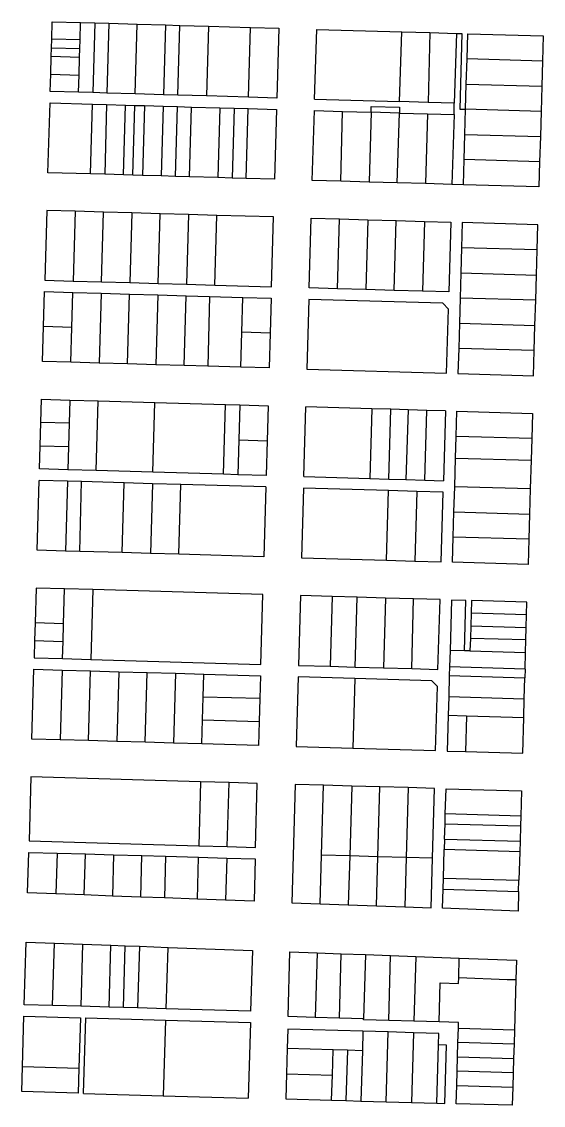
# Model space of a CAD drawing. Header units: inches. Extents: x 486468 to 494399, y 5455955 to 5460553.
# Drawn here: x 492376 to 492653, y 5456598 to 5457175 of the extents above; entities that cross this region are included whole.
import ezdxf

# ---------------------------------------------------------------- set-up
doc = ezdxf.new("R2010")
doc.units = ezdxf.units.IN
doc.header["$MEASUREMENT"] = 0
doc.layers.add('ParcelLines', color=10, linetype='Continuous')

msp = doc.modelspace()

# ---------------------------------------------------------------- linework, layer by layer
at = {"layer": 'ParcelLines', "color": 1}
for p, q in [((492391.542, 5457166.095), (492391.802, 5457175.395)), ((492391.802, 5457175.395), (492406.902, 5457174.956)), ((492406.902, 5457174.956), (492414.452, 5457174.736)), ((492414.452, 5457174.736), (492413.352, 5457137.596)), ((492414.452, 5457174.736), (492422.001, 5457174.516)), ((492422.001, 5457174.516), (492437.051, 5457174.086)), ((492437.051, 5457174.086), (492452.151, 5457173.647)), ((492452.151, 5457173.647), (492451.103, 5457136.497)), ((492452.151, 5457173.647), (492459.701, 5457173.427)), ((492459.701, 5457173.427), (492475.001, 5457172.987)), ((492475.001, 5457172.987), (492497.402, 5457172.338)), ((492497.402, 5457172.338), (492512.452, 5457171.898)), ((492512.452, 5457171.898), (492511.402, 5457134.749)), ((492531.503, 5457134.149), (492532.602, 5457171.299)), ((492532.602, 5457171.299), (492577.852, 5457169.99)), ((492577.852, 5457169.99), (492592.903, 5457169.551)), ((492592.903, 5457169.551), (492591.853, 5457132.4)), ((492592.903, 5457169.551), (492606.952, 5457169.141)), ((492606.952, 5457169.141), (492605.853, 5457132.002)), ((492606.952, 5457169.141), (492609.952, 5457169.051)), ((492609.952, 5457169.051), (492608.803, 5457128.852)), ((492612.623, 5457155.601), (492613.002, 5457169.001)), ((492613.002, 5457169.001), (492653.252, 5457167.803)), ((492391.412, 5457161.494), (492391.542, 5457166.095)), ((492406.512, 5457161.046), (492406.642, 5457165.696)), ((492653.252, 5457167.803), (492652.862, 5457154.403)), ((492391.282, 5457156.845), (492391.412, 5457161.494)), ((492406.382, 5457156.396), (492406.512, 5457161.046)), ((492391.012, 5457147.395), (492391.282, 5457156.845)), ((492406.112, 5457146.946), (492406.382, 5457156.396)), ((492612.233, 5457142.202), (492612.623, 5457155.601)), ((492652.862, 5457154.403), (492612.623, 5457155.601)), ((492652.862, 5457154.403), (492652.473, 5457141.003)), ((492390.752, 5457138.245), (492391.012, 5457147.395)), ((492405.852, 5457137.806), (492406.112, 5457146.946)), ((492611.853, 5457128.802), (492612.233, 5457142.202)), ((492612.233, 5457142.202), (492652.473, 5457141.003)), ((492652.473, 5457141.003), (492652.083, 5457127.602)), ((492405.852, 5457137.806), (492390.752, 5457138.245)), ((492413.352, 5457137.596), (492405.852, 5457137.806)), ((492420.902, 5457137.376), (492413.352, 5457137.596)), ((492436.003, 5457136.936), (492420.902, 5457137.376)), ((492451.103, 5457136.497), (492436.003, 5457136.936)), ((492458.603, 5457136.277), (492451.103, 5457136.497)), ((492473.952, 5457135.837), (492458.603, 5457136.277)), ((492496.302, 5457135.188), (492473.952, 5457135.837)), ((492511.402, 5457134.749), (492496.302, 5457135.188)), ((492531.503, 5457134.149), (492576.753, 5457132.84)), ((492389.503, 5457094.995), (492390.602, 5457132.145)), ((492390.602, 5457132.145), (492413.202, 5457131.486)), ((492413.202, 5457131.486), (492420.752, 5457131.276)), ((492420.752, 5457131.276), (492430.803, 5457130.976)), ((492430.803, 5457130.976), (492435.803, 5457130.836)), ((492435.803, 5457130.836), (492440.853, 5457130.686)), ((492440.853, 5457130.686), (492450.903, 5457130.396)), ((492450.903, 5457130.396), (492449.853, 5457093.247)), ((492450.903, 5457130.396), (492458.453, 5457130.177)), ((492458.453, 5457130.177), (492466.003, 5457129.957)), ((492466.003, 5457129.957), (492481.052, 5457129.528)), ((492481.052, 5457129.528), (492488.602, 5457129.308)), ((492488.602, 5457129.308), (492496.152, 5457129.088)), ((492496.152, 5457129.088), (492511.252, 5457128.649)), ((492511.252, 5457128.649), (492510.154, 5457091.498)), ((492561.503, 5457127.2), (492561.603, 5457130.25)), ((492561.603, 5457130.25), (492576.653, 5457129.8)), ((492576.653, 5457129.8), (492576.603, 5457126.75)), ((492591.853, 5457132.4), (492576.753, 5457132.84)), ((492605.853, 5457132.002), (492591.853, 5457132.4)), ((492605.703, 5457125.901), (492605.853, 5457132.002)), ((492608.803, 5457128.852), (492611.853, 5457128.802)), ((492611.474, 5457115.401), (492611.853, 5457128.802)), ((492652.083, 5457127.602), (492611.853, 5457128.802)), ((492530.254, 5457090.899), (492531.353, 5457128.049)), ((492531.353, 5457128.049), (492546.403, 5457127.629)), ((492546.403, 5457127.629), (492561.503, 5457127.2)), ((492576.603, 5457126.75), (492561.503, 5457127.2)), ((492576.603, 5457126.75), (492591.653, 5457126.311)), ((492591.653, 5457126.311), (492605.703, 5457125.901)), ((492605.703, 5457125.901), (492604.604, 5457088.751)), ((492652.083, 5457127.602), (492651.683, 5457114.202)), ((492611.094, 5457102.001), (492611.474, 5457115.401)), ((492611.474, 5457115.401), (492651.683, 5457114.202)), ((492651.683, 5457114.202), (492651.294, 5457100.802)), ((492610.704, 5457088.601), (492611.094, 5457102.001)), ((492651.294, 5457100.802), (492611.094, 5457102.001)), ((492651.294, 5457100.802), (492650.904, 5457087.403)), ((492412.153, 5457094.336), (492389.503, 5457094.995)), ((492419.703, 5457094.116), (492412.153, 5457094.336)), ((492429.753, 5457093.826), (492419.703, 5457094.116)), ((492434.753, 5457093.686), (492429.753, 5457093.826)), ((492439.803, 5457093.537), (492434.753, 5457093.686)), ((492449.853, 5457093.247), (492439.803, 5457093.537)), ((492457.403, 5457093.027), (492449.853, 5457093.247)), ((492464.903, 5457092.808), (492457.403, 5457093.027)), ((492480.004, 5457092.378), (492464.903, 5457092.808)), ((492487.554, 5457092.158), (492480.004, 5457092.378)), ((492495.104, 5457091.938), (492487.554, 5457092.158)), ((492510.154, 5457091.498), (492495.104, 5457091.938)), ((492545.353, 5457090.46), (492530.254, 5457090.899)), ((492560.453, 5457090.02), (492545.353, 5457090.46)), ((492575.504, 5457089.591), (492560.453, 5457090.02)), ((492590.604, 5457089.151), (492575.504, 5457089.591)), ((492604.604, 5457088.751), (492590.604, 5457089.151)), ((492610.704, 5457088.601), (492604.604, 5457088.751)), ((492650.904, 5457087.403), (492610.704, 5457088.601)), ((492388.953, 5457074.895), (492387.905, 5457037.746)), ((492404.053, 5457074.455), (492388.953, 5457074.895)), ((492419.103, 5457074.027), (492404.053, 5457074.455)), ((492434.203, 5457073.587), (492419.103, 5457074.027)), ((492449.254, 5457073.147), (492434.203, 5457073.587)), ((492448.204, 5457035.997), (492449.254, 5457073.147)), ((492464.354, 5457072.707), (492449.254, 5457073.147)), ((492479.454, 5457072.268), (492464.354, 5457072.707)), ((492509.604, 5457071.398), (492479.454, 5457072.268)), ((492508.505, 5457034.249), (492509.604, 5457071.398)), ((492528.655, 5457033.649), (492529.704, 5457070.8)), ((492529.704, 5457070.8), (492544.805, 5457070.36)), ((492544.805, 5457070.36), (492559.855, 5457069.93)), ((492559.855, 5457069.93), (492574.954, 5457069.49)), ((492574.954, 5457069.49), (492590.004, 5457069.061)), ((492590.004, 5457069.061), (492604.054, 5457068.651)), ((492604.054, 5457068.651), (492602.956, 5457031.501)), ((492610.104, 5457068.451), (492609.725, 5457055.052)), ((492650.354, 5457067.303), (492610.104, 5457068.451)), ((492649.965, 5457053.903), (492650.354, 5457067.303)), ((492609.725, 5457055.052), (492609.336, 5457041.652)), ((492649.575, 5457040.502), (492649.965, 5457053.903)), ((492387.905, 5457037.746), (492402.955, 5457037.306)), ((492402.955, 5457037.306), (492418.055, 5457036.866)), ((492418.055, 5457036.866), (492433.104, 5457036.436)), ((492433.104, 5457036.436), (492448.204, 5457035.997)), ((492448.204, 5457035.997), (492463.304, 5457035.557)), ((492609.336, 5457041.652), (492608.956, 5457028.251)), ((492649.185, 5457027.102), (492649.575, 5457040.502)), ((492387.175, 5457013.045), (492387.705, 5457031.646)), ((492387.705, 5457031.646), (492402.805, 5457031.206)), ((492402.805, 5457031.206), (492417.855, 5457030.776)), ((492417.855, 5457030.776), (492432.955, 5457030.336)), ((492432.955, 5457030.336), (492448.054, 5457029.897)), ((492463.304, 5457035.557), (492478.355, 5457035.118)), ((492478.355, 5457035.118), (492508.505, 5457034.249)), ((492543.705, 5457033.209), (492528.655, 5457033.649)), ((492558.805, 5457032.77), (492543.705, 5457033.209)), ((492573.856, 5457032.341), (492558.805, 5457032.77)), ((492588.956, 5457031.911), (492573.856, 5457032.341)), ((492602.956, 5457031.501), (492588.956, 5457031.911)), ((492448.054, 5457029.897), (492446.956, 5456992.747)), ((492448.054, 5457029.897), (492463.105, 5457029.458)), ((492463.105, 5457029.458), (492475.605, 5457029.098)), ((492475.605, 5457029.098), (492474.556, 5456991.948)), ((492475.605, 5457029.098), (492493.255, 5457028.588)), ((492492.725, 5457009.998), (492493.255, 5457028.588)), ((492493.255, 5457028.588), (492508.355, 5457028.149)), ((492508.355, 5457028.149), (492507.825, 5457009.548)), ((492528.455, 5457027.549), (492527.406, 5456990.4)), ((492599.756, 5457025.501), (492528.455, 5457027.549)), ((492602.706, 5457022.351), (492599.756, 5457025.501)), ((492608.956, 5457028.251), (492608.576, 5457014.851)), ((492649.185, 5457027.102), (492608.956, 5457028.251)), ((492648.786, 5457013.703), (492649.185, 5457027.102)), ((492601.707, 5456988.252), (492602.706, 5457022.351)), ((492386.655, 5456994.495), (492387.175, 5457013.045)), ((492608.576, 5457014.851), (492608.197, 5457001.451)), ((492648.397, 5457000.303), (492648.786, 5457013.703)), ((492401.756, 5456994.056), (492402.285, 5457012.646)), ((492507.825, 5457009.548), (492507.306, 5456990.999)), ((492608.197, 5457001.451), (492607.807, 5456988.052)), ((492648.007, 5456986.903), (492648.397, 5457000.303)), ((492401.756, 5456994.056), (492386.655, 5456994.495)), ((492416.806, 5456993.626), (492401.756, 5456994.056)), ((492431.906, 5456993.187), (492416.806, 5456993.626)), ((492446.956, 5456992.747), (492431.906, 5456993.187)), ((492462.056, 5456992.308), (492446.956, 5456992.747)), ((492474.556, 5456991.948), (492462.056, 5456992.308)), ((492492.206, 5456991.438), (492474.556, 5456991.948)), ((492507.306, 5456990.999), (492492.206, 5456991.438)), ((492527.406, 5456990.4), (492601.707, 5456988.252)), ((492607.807, 5456988.052), (492648.007, 5456986.903)), ((492385.736, 5456961.995), (492386.106, 5456974.395)), ((492386.106, 5456974.395), (492401.156, 5456973.955)), ((492401.156, 5456973.955), (492416.256, 5456973.517)), ((492416.256, 5456973.517), (492446.407, 5456972.647)), ((492445.357, 5456935.497), (492446.407, 5456972.647)), ((492446.407, 5456972.647), (492484.107, 5456971.559)), ((492484.107, 5456971.559), (492491.657, 5456971.339)), ((492491.657, 5456971.339), (492506.707, 5456970.899)), ((492506.707, 5456970.899), (492506.177, 5456952.299)), ((492525.758, 5456933.15), (492526.806, 5456970.299)), ((492562.007, 5456969.28), (492526.806, 5456970.299)), ((492572.057, 5456968.991), (492562.007, 5456969.28)), ((492581.207, 5456968.731), (492572.057, 5456968.991)), ((492591.157, 5456968.441), (492581.207, 5456968.731)), ((492601.157, 5456968.152), (492591.157, 5456968.441)), ((492601.157, 5456968.152), (492600.058, 5456931.001)), ((492606.867, 5456954.552), (492607.257, 5456967.952)), ((492607.257, 5456967.952), (492647.457, 5456966.802)), ((492647.457, 5456966.802), (492647.077, 5456953.402)), ((492385.376, 5456949.595), (492385.736, 5456961.995)), ((492400.806, 5456961.546), (492385.736, 5456961.995)), ((492400.806, 5456961.546), (492400.457, 5456949.196)), ((492385.008, 5456937.246), (492385.376, 5456949.595)), ((492385.376, 5456949.595), (492400.457, 5456949.196)), ((492491.107, 5456952.749), (492490.558, 5456934.188)), ((492506.177, 5456952.299), (492505.658, 5456933.749)), ((492606.528, 5456943.001), (492606.867, 5456954.552)), ((492647.077, 5456953.402), (492646.748, 5456941.853)), ((492400.457, 5456949.196), (492400.107, 5456936.806)), ((492606.078, 5456927.751), (492606.528, 5456943.001)), ((492606.528, 5456943.001), (492646.748, 5456941.853)), ((492646.748, 5456941.853), (492646.308, 5456926.603)), ((492400.107, 5456936.806), (492385.008, 5456937.246)), ((492415.157, 5456936.376), (492400.107, 5456936.806)), ((492445.357, 5456935.497), (492415.157, 5456936.376)), ((492483.008, 5456934.408), (492445.357, 5456935.497)), ((492490.558, 5456934.188), (492483.008, 5456934.408)), ((492505.658, 5456933.749), (492490.558, 5456934.188)), ((492525.758, 5456933.15), (492560.907, 5456932.131)), ((492560.907, 5456932.131), (492570.958, 5456931.841)), ((492383.758, 5456893.995), (492384.858, 5456931.146)), ((492399.907, 5456930.706), (492384.858, 5456931.146)), ((492407.457, 5456930.486), (492399.907, 5456930.706)), ((492430.057, 5456929.836), (492407.457, 5456930.486)), ((492445.157, 5456929.397), (492430.057, 5456929.836)), ((492445.157, 5456929.397), (492444.108, 5456892.247)), ((492460.257, 5456928.958), (492445.157, 5456929.397)), ((492505.458, 5456927.649), (492460.257, 5456928.958)), ((492505.458, 5456927.649), (492504.409, 5456890.499)), ((492525.558, 5456927.05), (492524.509, 5456889.899)), ((492570.808, 5456925.741), (492525.558, 5456927.05)), ((492570.958, 5456931.841), (492580.108, 5456931.581)), ((492580.108, 5456931.581), (492590.108, 5456931.291)), ((492590.108, 5456931.291), (492600.058, 5456931.001)), ((492605.688, 5456914.352), (492606.078, 5456927.751)), ((492646.308, 5456926.603), (492606.078, 5456927.751)), ((492646.308, 5456926.603), (492645.918, 5456913.203)), ((492585.858, 5456925.311), (492570.808, 5456925.741)), ((492599.908, 5456924.901), (492585.858, 5456925.311)), ((492598.81, 5456887.752), (492599.908, 5456924.901)), ((492605.298, 5456900.952), (492605.688, 5456914.352)), ((492645.918, 5456913.203), (492645.539, 5456899.803)), ((492604.91, 5456887.552), (492605.298, 5456900.952)), ((492645.539, 5456899.803), (492645.159, 5456886.402)), ((492398.859, 5456893.556), (492383.758, 5456893.995)), ((492406.409, 5456893.336), (492398.859, 5456893.556)), ((492429.009, 5456892.687), (492406.409, 5456893.336)), ((492444.108, 5456892.247), (492429.009, 5456892.687)), ((492459.158, 5456891.807), (492444.108, 5456892.247)), ((492504.409, 5456890.499), (492459.158, 5456891.807)), ((492524.509, 5456889.899), (492569.759, 5456888.591)), ((492569.759, 5456888.591), (492584.81, 5456888.161)), ((492584.81, 5456888.161), (492598.81, 5456887.752)), ((492645.159, 5456886.402), (492604.91, 5456887.552)), ((492383.209, 5456873.845), (492382.689, 5456855.295)), ((492398.309, 5456873.405), (492383.209, 5456873.845)), ((492397.789, 5456854.846), (492398.309, 5456873.405)), ((492413.359, 5456872.977), (492398.309, 5456873.405)), ((492503.859, 5456870.349), (492413.359, 5456872.977)), ((492502.761, 5456833.2), (492503.859, 5456870.349)), ((492523.959, 5456869.799), (492522.91, 5456832.65)), ((492540.859, 5456869.31), (492523.959, 5456869.799)), ((492554.11, 5456868.931), (492540.859, 5456869.31)), ((492569.16, 5456868.491), (492554.11, 5456868.931)), ((492584.21, 5456868.061), (492569.16, 5456868.491)), ((492598.26, 5456867.651), (492584.21, 5456868.061)), ((492597.161, 5456830.502), (492598.26, 5456867.651)), ((492604.36, 5456867.451), (492603.581, 5456840.652)), ((492611.96, 5456867.252), (492604.36, 5456867.451)), ((492611.211, 5456840.452), (492611.96, 5456867.252)), ((492615.01, 5456867.152), (492614.81, 5456860.453)), ((492644.559, 5456866.303), (492615.01, 5456867.152)), ((492644.36, 5456859.603), (492644.559, 5456866.303)), ((492614.81, 5456860.453), (492614.61, 5456853.752)), ((492644.36, 5456859.603), (492614.81, 5456860.453)), ((492644.17, 5456852.903), (492644.36, 5456859.603)), ((492382.689, 5456855.295), (492382.419, 5456845.845)), ((492397.52, 5456845.396), (492397.789, 5456854.846)), ((492614.61, 5456853.752), (492614.411, 5456847.052)), ((492643.981, 5456846.203), (492644.17, 5456852.903)), ((492382.419, 5456845.845), (492382.16, 5456836.695)), ((492614.411, 5456847.052), (492614.211, 5456840.352)), ((492643.791, 5456839.503), (492643.981, 5456846.203)), ((492603.581, 5456840.652), (492603.321, 5456831.802)), ((492611.211, 5456840.452), (492603.581, 5456840.652)), ((492614.211, 5456840.352), (492611.211, 5456840.452)), ((492614.211, 5456840.352), (492643.791, 5456839.503)), ((492382.16, 5456836.695), (492397.26, 5456836.256)), ((492397.26, 5456836.256), (492412.31, 5456835.816)), ((492412.31, 5456835.816), (492502.761, 5456833.2)), ((492643.541, 5456830.653), (492643.791, 5456839.503)), ((492380.961, 5456793.445), (492382.01, 5456830.596)), ((492382.01, 5456830.596), (492397.06, 5456830.166)), ((492397.06, 5456830.166), (492412.16, 5456829.736)), ((492412.16, 5456829.736), (492427.21, 5456829.306)), ((492427.21, 5456829.306), (492442.31, 5456828.868)), ((492442.31, 5456828.868), (492457.36, 5456828.438)), ((492457.36, 5456828.438), (492472.461, 5456828.008)), ((492522.91, 5456832.65), (492539.76, 5456832.16)), ((492539.76, 5456832.16), (492553.01, 5456831.78)), ((492553.01, 5456831.78), (492568.11, 5456831.34)), ((492568.11, 5456831.34), (492583.161, 5456830.912)), ((492583.161, 5456830.912), (492597.161, 5456830.502)), ((492603.321, 5456831.802), (492603.188, 5456827.244)), ((492643.541, 5456830.653), (492603.321, 5456831.802)), ((492643.541, 5456830.653), (492643.411, 5456826.095)), ((492472.461, 5456828.008), (492502.611, 5456827.149)), ((492502.611, 5456827.149), (492502.271, 5456814.949)), ((492522.71, 5456826.55), (492521.662, 5456789.4)), ((492552.86, 5456825.68), (492522.71, 5456826.55)), ((492593.961, 5456824.502), (492552.86, 5456825.68)), ((492596.911, 5456821.352), (492593.961, 5456824.502)), ((492603.188, 5456827.244), (492602.861, 5456816.002)), ((492603.188, 5456827.244), (492643.411, 5456826.095)), ((492643.091, 5456814.852), (492643.411, 5456826.095)), ((492595.912, 5456787.251), (492596.911, 5456821.352)), ((492471.771, 5456803.648), (492472.121, 5456815.798)), ((492502.271, 5456814.949), (492501.921, 5456802.749)), ((492602.861, 5456816.002), (492602.561, 5456805.952)), ((492602.861, 5456816.002), (492643.091, 5456814.852)), ((492642.801, 5456804.803), (492643.091, 5456814.852)), ((492602.561, 5456805.952), (492602.012, 5456787.051)), ((492612.411, 5456805.672), (492602.561, 5456805.952)), ((492642.801, 5456804.803), (492612.411, 5456805.672)), ((492501.921, 5456802.749), (492501.562, 5456789.949)), ((492642.262, 5456785.903), (492642.801, 5456804.803)), ((492396.062, 5456793.006), (492380.961, 5456793.445)), ((492411.111, 5456792.576), (492396.062, 5456793.006)), ((492426.161, 5456792.137), (492411.111, 5456792.576)), ((492441.261, 5456791.697), (492426.161, 5456792.137)), ((492456.311, 5456791.267), (492441.261, 5456791.697)), ((492471.411, 5456790.829), (492456.311, 5456791.267)), ((492501.562, 5456789.949), (492471.411, 5456790.829)), ((492521.662, 5456789.4), (492551.812, 5456788.531)), ((492551.812, 5456788.531), (492595.912, 5456787.251)), ((492602.012, 5456787.051), (492611.862, 5456786.772)), ((492611.862, 5456786.772), (492642.262, 5456785.903)), ((492380.412, 5456773.345), (492379.462, 5456739.195)), ((492470.812, 5456770.728), (492380.412, 5456773.345)), ((492470.812, 5456770.728), (492469.863, 5456736.608)), ((492485.912, 5456770.289), (492470.812, 5456770.728)), ((492484.962, 5456736.178), (492485.912, 5456770.289)), ((492500.962, 5456769.849), (492485.912, 5456770.289)), ((492500.013, 5456735.749), (492500.962, 5456769.849)), ((492521.112, 5456769.3), (492519.314, 5456706.299)), ((492536.162, 5456768.86), (492521.112, 5456769.3)), ((492551.212, 5456768.431), (492536.162, 5456768.86)), ((492566.263, 5456768.001), (492551.212, 5456768.431)), ((492581.363, 5456767.561), (492566.263, 5456768.001)), ((492595.362, 5456767.151), (492581.363, 5456767.561)), ((492594.284, 5456729.952), (492595.362, 5456767.151)), ((492601.073, 5456753.552), (492601.462, 5456766.952)), ((492601.462, 5456766.952), (492641.662, 5456765.803)), ((492641.662, 5456765.803), (492641.272, 5456752.403)), ((492600.923, 5456748.352), (492601.073, 5456753.552)), ((492600.686, 5456740.129), (492600.923, 5456748.352)), ((492641.272, 5456752.403), (492641.122, 5456747.203)), ((492641.122, 5456747.203), (492640.886, 5456738.979)), ((492379.462, 5456739.195), (492469.863, 5456736.608)), ((492469.863, 5456736.608), (492484.962, 5456736.178)), ((492484.962, 5456736.178), (492500.013, 5456735.749)), ((492600.686, 5456740.129), (492600.524, 5456734.552)), ((492600.686, 5456740.129), (492640.886, 5456738.979)), ((492640.886, 5456738.979), (492640.723, 5456733.352)), ((492378.663, 5456711.546), (492379.263, 5456733.095)), ((492379.263, 5456733.095), (492394.363, 5456732.666)), ((492394.363, 5456732.666), (492409.413, 5456732.236)), ((492408.813, 5456710.416), (492409.413, 5456732.236)), ((492409.413, 5456732.236), (492424.463, 5456731.806)), ((492424.463, 5456731.806), (492439.563, 5456731.368)), ((492439.563, 5456731.368), (492452.163, 5456731.008)), ((492452.163, 5456731.008), (492469.713, 5456730.508)), ((492469.713, 5456730.508), (492484.764, 5456730.078)), ((492534.364, 5456705.75), (492535.113, 5456731.66)), ((492550.163, 5456731.23), (492535.113, 5456731.66)), ((492565.213, 5456730.79), (492550.163, 5456731.23)), ((492580.314, 5456730.351), (492565.213, 5456730.79)), ((492600.084, 5456719.402), (492600.524, 5456734.552)), ((492640.723, 5456733.352), (492640.284, 5456718.252)), ((492484.764, 5456730.078), (492499.813, 5456729.649)), ((492499.813, 5456729.649), (492499.214, 5456707.049)), ((492593.514, 5456703.551), (492594.284, 5456729.952)), ((492599.911, 5456713.506), (492600.084, 5456719.402)), ((492600.084, 5456719.402), (492640.284, 5456718.252)), ((492599.614, 5456703.351), (492599.911, 5456713.506)), ((492599.911, 5456713.506), (492640.11, 5456712.184)), ((492640.11, 5456712.184), (492640.284, 5456718.252)), ((492393.713, 5456710.986), (492378.663, 5456711.546)), ((492408.813, 5456710.416), (492393.713, 5456710.986)), ((492423.863, 5456709.857), (492408.813, 5456710.416)), ((492438.914, 5456709.297), (492423.863, 5456709.857)), ((492451.564, 5456708.828), (492438.914, 5456709.297)), ((492469.064, 5456708.168), (492451.564, 5456708.828)), ((492484.114, 5456707.609), (492469.064, 5456708.168)), ((492499.214, 5456707.049), (492484.114, 5456707.609)), ((492640.11, 5456712.184), (492639.814, 5456701.853)), ((492519.314, 5456706.299), (492534.364, 5456705.75)), ((492534.364, 5456705.75), (492549.414, 5456705.191)), ((492549.414, 5456705.191), (492564.464, 5456704.631)), ((492564.464, 5456704.631), (492579.514, 5456704.071)), ((492579.514, 5456704.071), (492593.514, 5456703.551)), ((492639.814, 5456701.853), (492599.614, 5456703.351)), ((492376.815, 5456651.995), (492377.914, 5456685.345)), ((492377.914, 5456685.345), (492392.965, 5456684.776)), ((492391.865, 5456651.566), (492392.965, 5456684.776)), ((492392.965, 5456684.776), (492407.964, 5456684.216)), ((492407.964, 5456684.216), (492406.965, 5456651.137)), ((492407.964, 5456684.216), (492423.014, 5456683.647)), ((492422.066, 5456650.707), (492423.014, 5456683.647)), ((492423.014, 5456683.647), (492430.614, 5456683.357)), ((492429.666, 5456650.497), (492430.614, 5456683.357)), ((492430.614, 5456683.357), (492438.214, 5456683.077)), ((492438.214, 5456683.077), (492437.266, 5456650.277)), ((492438.214, 5456683.077), (492453.464, 5456682.497)), ((492452.515, 5456649.838), (492453.464, 5456682.497)), ((492453.464, 5456682.497), (492498.365, 5456680.799)), ((492498.365, 5456680.799), (492497.415, 5456648.549)), ((492517.366, 5456645.669), (492518.375, 5456680.165)), ((492518.375, 5456680.165), (492532.797, 5456679.633)), ((492532.797, 5456679.633), (492531.79, 5456645.262)), ((492532.797, 5456679.633), (492545.682, 5456679.157)), ((492544.679, 5456644.898), (492545.682, 5456679.157)), ((492545.682, 5456679.157), (492558.569, 5456678.682)), ((492558.569, 5456678.682), (492557.568, 5456644.533)), ((492558.569, 5456678.682), (492571.966, 5456678.188)), ((492570.951, 5456643.545), (492571.966, 5456678.188)), ((492571.966, 5456678.188), (492585.364, 5456677.693)), ((492585.364, 5456677.693), (492584.352, 5456643.166)), ((492585.364, 5456677.693), (492608.508, 5456676.84)), ((492608.208, 5456666.445), (492608.508, 5456676.84)), ((492608.508, 5456676.84), (492638.958, 5456675.716)), ((492638.958, 5456675.716), (492638.658, 5456665.33)), ((492597.751, 5456642.787), (492598.363, 5456663.69)), ((492598.363, 5456663.69), (492608.118, 5456663.333)), ((492608.118, 5456663.333), (492608.208, 5456666.445)), ((492608.208, 5456666.445), (492633.972, 5456665.493)), ((492633.972, 5456665.493), (492638.658, 5456665.33)), ((492638.658, 5456665.33), (492637.882, 5456638.563)), ((492391.865, 5456651.566), (492376.815, 5456651.995)), ((492406.965, 5456651.137), (492391.865, 5456651.566)), ((492422.066, 5456650.707), (492406.965, 5456651.137)), ((492429.666, 5456650.497), (492422.066, 5456650.707)), ((492437.266, 5456650.277), (492429.666, 5456650.497)), ((492452.515, 5456649.838), (492437.266, 5456650.277)), ((492497.415, 5456648.549), (492452.515, 5456649.838)), ((492375.886, 5456619.096), (492376.615, 5456645.895)), ((492376.615, 5456645.895), (492406.766, 5456645.046)), ((492406.766, 5456645.046), (492405.996, 5456618.246)), ((492408.516, 5456604.746), (492409.666, 5456644.946)), ((492409.666, 5456644.946), (492452.016, 5456643.738)), ((492452.016, 5456643.738), (492450.867, 5456603.538)), ((492452.016, 5456643.738), (492497.265, 5456642.448)), ((492531.79, 5456645.262), (492517.366, 5456645.669)), ((492544.679, 5456644.898), (492531.79, 5456645.262)), ((492557.568, 5456644.533), (492544.679, 5456644.898)), ((492557.55, 5456643.923), (492557.568, 5456644.533)), ((492570.951, 5456643.545), (492557.55, 5456643.923)), ((492497.265, 5456642.448), (492496.067, 5456602.249)), ((492517.17, 5456638.969), (492516.867, 5456628.615)), ((492557.219, 5456637.837), (492517.17, 5456638.969)), ((492584.352, 5456643.166), (492570.951, 5456643.545)), ((492597.751, 5456642.787), (492584.352, 5456643.166)), ((492608.117, 5456642.494), (492597.751, 5456642.787)), ((492607.809, 5456631.837), (492608.029, 5456639.45)), ((492608.029, 5456639.45), (492608.117, 5456642.494)), ((492608.029, 5456639.45), (492637.882, 5456638.563)), ((492637.882, 5456638.563), (492637.662, 5456630.958)), ((492557.219, 5456637.837), (492556.915, 5456627.483)), ((492570.67, 5456637.457), (492557.219, 5456637.837)), ((492569.582, 5456600.306), (492570.67, 5456637.457)), ((492584.121, 5456637.077), (492570.67, 5456637.457)), ((492584.121, 5456637.077), (492583.033, 5456599.926)), ((492597.572, 5456636.697), (492584.121, 5456637.077)), ((492597.394, 5456630.606), (492597.572, 5456636.697)), ((492516.867, 5456628.615), (492516.475, 5456615.215)), ((492541.324, 5456627.924), (492516.867, 5456628.615)), ((492540.932, 5456614.524), (492541.324, 5456627.924)), ((492548.967, 5456627.708), (492541.324, 5456627.924)), ((492548.967, 5456627.708), (492548.182, 5456600.909)), ((492556.915, 5456627.483), (492548.967, 5456627.708)), ((492556.915, 5456627.483), (492556.131, 5456600.685)), ((492596.485, 5456599.547), (492597.394, 5456630.606)), ((492601.673, 5456630.485), (492597.394, 5456630.606)), ((492600.774, 5456599.426), (492601.673, 5456630.485)), ((492607.588, 5456624.224), (492607.809, 5456631.837)), ((492637.662, 5456630.958), (492607.809, 5456631.837)), ((492637.662, 5456630.958), (492637.442, 5456623.354)), ((492607.368, 5456616.611), (492607.588, 5456624.224)), ((492607.588, 5456624.224), (492637.442, 5456623.354)), ((492637.442, 5456623.354), (492637.222, 5456615.749)), ((492375.516, 5456605.696), (492375.886, 5456619.096)), ((492375.886, 5456619.096), (492405.996, 5456618.246)), ((492405.996, 5456618.246), (492405.616, 5456604.846)), ((492516.475, 5456615.215), (492516.083, 5456601.815)), ((492516.475, 5456615.215), (492540.932, 5456614.524)), ((492607.147, 5456608.998), (492607.368, 5456616.611)), ((492637.222, 5456615.749), (492607.368, 5456616.611)), ((492637.222, 5456615.749), (492637.002, 5456608.144)), ((492540.54, 5456601.125), (492540.932, 5456614.524)), ((492405.616, 5456604.846), (492375.516, 5456605.696)), ((492408.516, 5456604.746), (492450.867, 5456603.538)), ((492450.867, 5456603.538), (492496.067, 5456602.249)), ((492606.865, 5456599.254), (492607.147, 5456608.998)), ((492607.147, 5456608.998), (492637.002, 5456608.144)), ((492637.002, 5456608.144), (492636.72, 5456598.412)), ((492516.083, 5456601.815), (492540.54, 5456601.125)), ((492540.54, 5456601.125), (492548.182, 5456600.909)), ((492548.182, 5456600.909), (492556.131, 5456600.685)), ((492556.131, 5456600.685), (492569.582, 5456600.306)), ((492569.582, 5456600.306), (492583.033, 5456599.926)), ((492583.033, 5456599.926), (492596.485, 5456599.547)), ((492596.485, 5456599.547), (492600.774, 5456599.426)), ((492636.72, 5456598.412), (492606.865, 5456599.254))]:
    msp.add_line(p, q, dxfattribs=at)
for points in [[(492406.642, 5457165.696), (492406.902, 5457174.946), (492406.902, 5457174.956)], [(492422.001, 5457174.516), (492420.902, 5457137.396), (492420.902, 5457137.376)], [(492436.003, 5457136.936), (492436.003, 5457136.946), (492437.051, 5457174.086)], [(492458.603, 5457136.277), (492458.603, 5457136.297), (492459.701, 5457173.427)], [(492475.001, 5457172.987), (492473.952, 5457135.847), (492473.952, 5457135.837)], [(492496.302, 5457135.188), (492496.302, 5457135.198), (492497.402, 5457172.338)], [(492576.753, 5457132.84), (492576.753, 5457132.85), (492577.852, 5457169.99)], [(492406.642, 5457165.696), (492391.552, 5457166.095), (492391.542, 5457166.095)], [(492391.412, 5457161.494), (492406.502, 5457161.046), (492406.512, 5457161.046)], [(492406.382, 5457156.396), (492406.352, 5457156.396), (492391.302, 5457156.845), (492391.282, 5457156.845)], [(492391.012, 5457147.395), (492406.102, 5457146.946), (492406.112, 5457146.946)], [(492412.153, 5457094.336), (492412.153, 5457094.346), (492413.202, 5457131.486)], [(492420.752, 5457131.276), (492419.703, 5457094.146), (492419.703, 5457094.116)], [(492429.753, 5457093.826), (492429.753, 5457093.846), (492430.803, 5457130.976)], [(492434.753, 5457093.686), (492434.753, 5457093.696), (492435.803, 5457130.836)], [(492440.853, 5457130.686), (492439.803, 5457093.547), (492439.803, 5457093.537)], [(492457.403, 5457093.027), (492457.403, 5457093.047), (492458.453, 5457130.177)], [(492464.903, 5457092.808), (492466.003, 5457129.947), (492466.003, 5457129.957)], [(492481.052, 5457129.528), (492480.004, 5457092.398), (492480.004, 5457092.378)], [(492488.602, 5457129.308), (492488.602, 5457129.298), (492487.554, 5457092.158)], [(492495.104, 5457091.938), (492495.104, 5457091.948), (492496.152, 5457129.088)], [(492545.353, 5457090.46), (492545.353, 5457090.5), (492546.403, 5457127.629)], [(492561.503, 5457127.2), (492560.453, 5457090.05), (492560.453, 5457090.02)], [(492575.504, 5457089.591), (492575.504, 5457089.601), (492576.603, 5457126.75)], [(492591.653, 5457126.311), (492591.653, 5457126.301), (492590.604, 5457089.151)], [(492404.053, 5457074.455), (492404.053, 5457074.445), (492402.955, 5457037.306)], [(492418.055, 5457036.866), (492419.103, 5457073.997), (492419.103, 5457074.027)], [(492434.203, 5457073.587), (492433.104, 5457036.446), (492433.104, 5457036.436)], [(492464.354, 5457072.707), (492464.354, 5457072.697), (492463.304, 5457035.557)], [(492478.355, 5457035.118), (492479.454, 5457072.248), (492479.454, 5457072.268)], [(492543.705, 5457033.209), (492544.805, 5457070.35), (492544.805, 5457070.36)], [(492559.855, 5457069.93), (492558.805, 5457032.8), (492558.805, 5457032.77)], [(492573.856, 5457032.341), (492573.856, 5457032.351), (492574.954, 5457069.49)], [(492590.004, 5457069.061), (492590.004, 5457069.051), (492588.956, 5457031.911)], [(492649.965, 5457053.903), (492649.955, 5457053.903), (492609.755, 5457055.052), (492609.725, 5457055.052)], [(492609.336, 5457041.652), (492609.356, 5457041.652), (492649.555, 5457040.502), (492649.575, 5457040.502)], [(492402.285, 5457012.646), (492402.805, 5457031.196), (492402.805, 5457031.206)], [(492417.855, 5457030.776), (492417.855, 5457030.746), (492416.806, 5456993.626)], [(492431.906, 5456993.187), (492431.906, 5456993.197), (492432.955, 5457030.336)], [(492462.056, 5456992.308), (492463.105, 5457029.448), (492463.105, 5457029.458)], [(492402.285, 5457012.646), (492402.255, 5457012.646), (492387.205, 5457013.045), (492387.175, 5457013.045)], [(492608.576, 5457014.851), (492608.606, 5457014.851), (492648.786, 5457013.703)], [(492492.206, 5456991.438), (492492.206, 5456991.448), (492492.725, 5457009.998)], [(492507.825, 5457009.548), (492507.805, 5457009.548), (492492.755, 5457009.998), (492492.725, 5457009.998)], [(492648.397, 5457000.303), (492608.207, 5457001.451), (492608.197, 5457001.451)], [(492401.156, 5456973.955), (492401.156, 5456973.945), (492400.806, 5456961.546)], [(492415.157, 5456936.376), (492416.256, 5456973.497), (492416.256, 5456973.517)], [(492483.008, 5456934.408), (492484.107, 5456971.549), (492484.107, 5456971.559)], [(492491.657, 5456971.339), (492491.657, 5456971.299), (492491.107, 5456952.749)], [(492562.007, 5456969.28), (492560.907, 5456932.151), (492560.907, 5456932.131)], [(492570.958, 5456931.841), (492570.958, 5456931.851), (492572.057, 5456968.991)], [(492581.207, 5456968.731), (492581.207, 5456968.701), (492580.108, 5456931.581)], [(492590.108, 5456931.291), (492590.108, 5456931.301), (492591.157, 5456968.441)], [(492491.107, 5456952.749), (492506.157, 5456952.299), (492506.177, 5456952.299)], [(492647.077, 5456953.402), (492647.057, 5456953.402), (492606.867, 5456954.552)], [(492399.907, 5456930.706), (492399.907, 5456930.696), (492398.859, 5456893.556)], [(492406.409, 5456893.336), (492406.409, 5456893.346), (492407.457, 5456930.486)], [(492429.009, 5456892.687), (492430.057, 5456929.796), (492430.057, 5456929.836)], [(492459.158, 5456891.807), (492460.257, 5456928.948), (492460.257, 5456928.958)], [(492569.759, 5456888.591), (492569.759, 5456888.601), (492570.808, 5456925.741)], [(492585.858, 5456925.311), (492585.858, 5456925.301), (492584.81, 5456888.161)], [(492605.688, 5456914.352), (492605.708, 5456914.352), (492645.908, 5456913.203), (492645.918, 5456913.203)], [(492645.539, 5456899.803), (492645.509, 5456899.803), (492605.308, 5456900.952), (492605.298, 5456900.952)], [(492413.359, 5456872.977), (492412.31, 5456835.846), (492412.31, 5456835.816)], [(492540.859, 5456869.31), (492540.859, 5456869.3), (492539.76, 5456832.16)], [(492553.01, 5456831.78), (492554.11, 5456868.901), (492554.11, 5456868.931)], [(492569.16, 5456868.491), (492568.11, 5456831.35), (492568.11, 5456831.34)], [(492583.161, 5456830.912), (492584.21, 5456868.051), (492584.21, 5456868.061)], [(492397.789, 5456854.846), (492397.759, 5456854.846), (492382.709, 5456855.295), (492382.689, 5456855.295)], [(492614.61, 5456853.752), (492644.16, 5456852.903), (492644.17, 5456852.903)], [(492382.419, 5456845.845), (492397.51, 5456845.396), (492397.52, 5456845.396)], [(492643.981, 5456846.203), (492643.961, 5456846.203), (492614.411, 5456847.052)], [(492397.26, 5456836.256), (492397.26, 5456836.296), (492397.52, 5456845.396)], [(492397.06, 5456830.166), (492396.062, 5456793.046), (492396.062, 5456793.006)], [(492411.111, 5456792.576), (492411.111, 5456792.596), (492412.16, 5456829.736)], [(492427.21, 5456829.306), (492427.21, 5456829.296), (492426.161, 5456792.147), (492426.161, 5456792.137)], [(492441.261, 5456791.697), (492442.31, 5456828.848), (492442.31, 5456828.868)], [(492457.36, 5456828.438), (492456.311, 5456791.297), (492456.311, 5456791.267)], [(492472.121, 5456815.798), (492472.461, 5456827.998), (492472.461, 5456828.008)], [(492552.86, 5456825.68), (492552.86, 5456825.65), (492551.812, 5456788.531)], [(492502.271, 5456814.949), (492502.261, 5456814.949), (492472.121, 5456815.798)], [(492612.411, 5456805.672), (492612.411, 5456805.652), (492611.862, 5456786.802), (492611.862, 5456786.772)], [(492471.411, 5456790.829), (492471.411, 5456790.849), (492471.771, 5456803.648)], [(492471.771, 5456803.648), (492501.911, 5456802.749), (492501.921, 5456802.749)], [(492535.113, 5456731.66), (492536.162, 5456768.85), (492536.162, 5456768.86)], [(492551.212, 5456768.431), (492551.212, 5456768.401), (492550.163, 5456731.23)], [(492565.213, 5456730.79), (492566.263, 5456767.951), (492566.263, 5456768.001)], [(492581.363, 5456767.561), (492581.363, 5456767.551), (492580.314, 5456730.351)], [(492641.272, 5456752.403), (492641.262, 5456752.403), (492601.073, 5456753.552)], [(492600.923, 5456748.352), (492641.112, 5456747.203), (492641.122, 5456747.203)], [(492394.363, 5456732.666), (492394.363, 5456732.646), (492393.713, 5456710.986)], [(492424.463, 5456731.806), (492424.463, 5456731.796), (492423.863, 5456709.857)], [(492438.914, 5456709.297), (492439.563, 5456731.348), (492439.563, 5456731.368)], [(492452.163, 5456731.008), (492452.163, 5456730.998), (492451.564, 5456708.848), (492451.564, 5456708.828)], [(492469.064, 5456708.168), (492469.064, 5456708.198), (492469.713, 5456730.498), (492469.713, 5456730.508)], [(492550.163, 5456731.23), (492549.414, 5456705.201), (492549.414, 5456705.191)], [(492564.464, 5456704.631), (492564.464, 5456704.651), (492565.213, 5456730.79)], [(492580.314, 5456730.351), (492579.514, 5456704.101), (492579.514, 5456704.071)], [(492594.284, 5456729.952), (492594.264, 5456729.952), (492580.314, 5456730.351)], [(492640.723, 5456733.352), (492640.713, 5456733.352), (492600.524, 5456734.552)], [(492484.764, 5456730.078), (492484.114, 5456707.649), (492484.114, 5456707.609)]]:
    msp.add_lwpolyline(points, dxfattribs=at)

doc.saveas('drawing.dxf')
